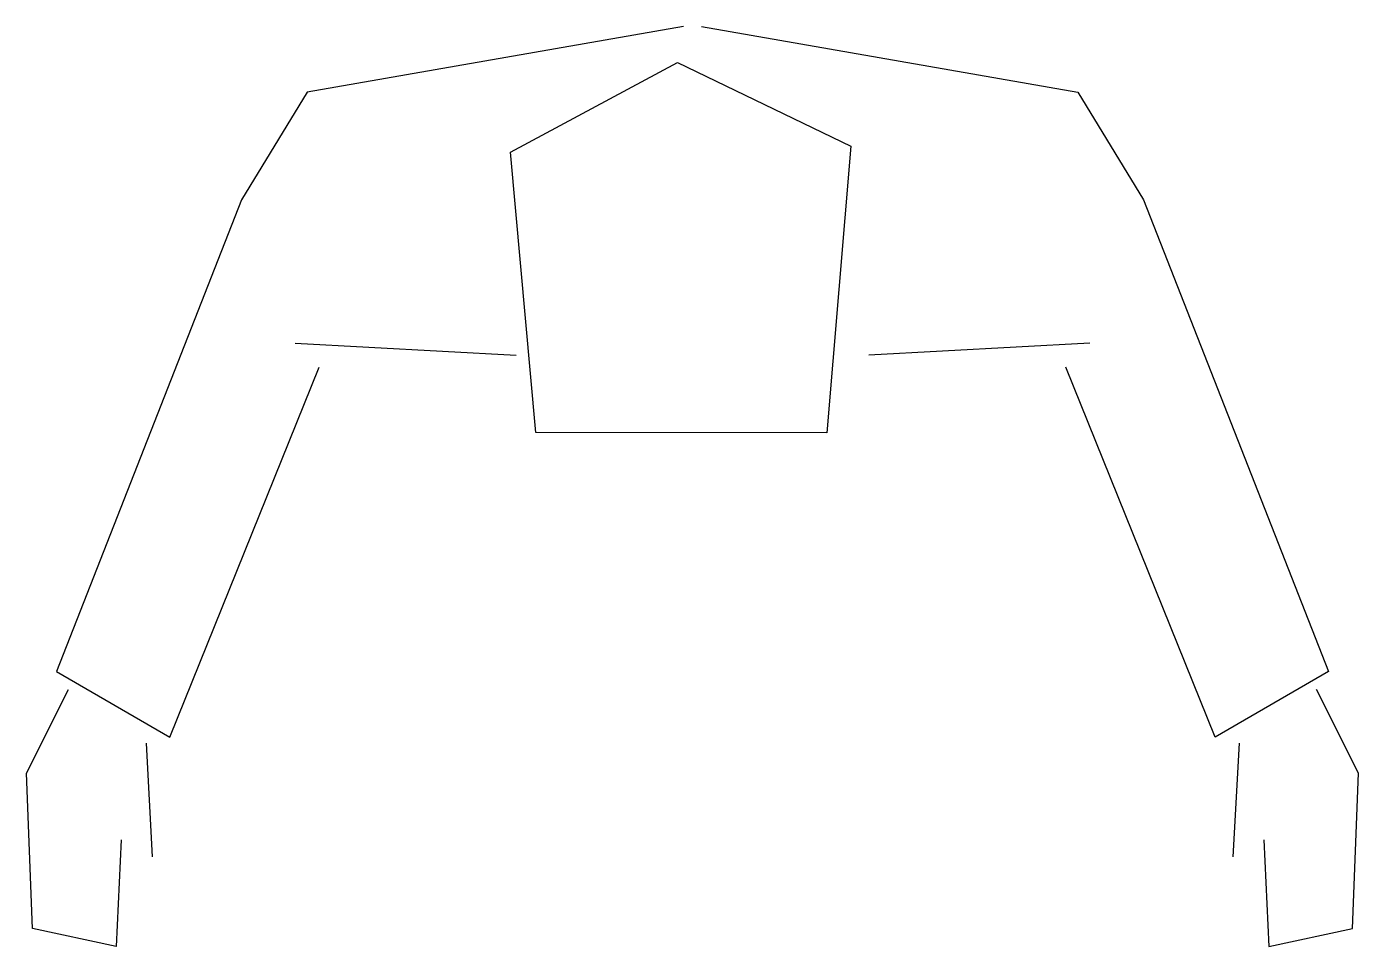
# Model space of a CAD drawing. Extents: x 20.543 to 21.217, y 20.473 to 20.938.
import ezdxf

# ---------------------------------------------------------------- set-up
doc = ezdxf.new("R2010")
doc.units = 0
doc.header["$LTSCALE"] = 25
doc.linetypes.add('CONTINOUS', pattern=[0])
doc.layers.get('0').update_dxf_attribs({"linetype": 'CONTINOUS'})

msp = doc.modelspace()

# ---------------------------------------------------------------- linework, layer by layer
at = {"color": 0, "linetype": 'CONTINOUS'}
for p, q in [((20.875303, 20.938032), (20.684992, 20.904823)), ((20.884336, 20.938026), (21.074644, 20.904823)), ((20.787718, 20.874611), (20.872252, 20.919899)), ((20.872252, 20.919899), (20.959837, 20.877663)), ((20.684992, 20.904823), (20.651789, 20.850441)), ((21.074644, 20.904823), (21.107843, 20.850441)), ((20.959837, 20.877663), (20.947754, 20.732704)), ((20.800657, 20.732771), (20.787718, 20.874611)), ((20.651789, 20.850441), (20.558167, 20.611855)), ((21.107843, 20.850441), (21.201477, 20.611855)), ((20.678953, 20.777992), (20.790709, 20.771955)), ((21.080687, 20.777992), (20.968931, 20.77195)), ((20.615538, 20.578657), (20.691038, 20.765913)), ((21.144102, 20.578651), (21.068602, 20.765907)), ((20.947754, 20.732704), (20.800657, 20.732771)), ((20.558167, 20.611855), (20.615538, 20.578657)), ((21.201477, 20.611855), (21.144102, 20.578651)), ((20.543089, 20.560524), (20.564203, 20.602821)), ((21.216547, 20.560524), (21.195429, 20.602821)), ((20.603453, 20.575661), (20.606504, 20.518227)), ((21.156187, 20.575666), (21.153135, 20.518227)), ((20.54608, 20.482033), (20.543089, 20.560524)), ((21.213562, 20.482038), (21.216547, 20.560524)), ((20.59094, 20.526777), (20.588377, 20.472939)), ((21.168699, 20.526772), (21.171263, 20.472944)), ((20.588377, 20.472939), (20.54608, 20.482033)), ((21.171263, 20.472944), (21.213562, 20.482038))]:
    msp.add_line(p, q, dxfattribs=at)

doc.saveas('drawing.dxf')
